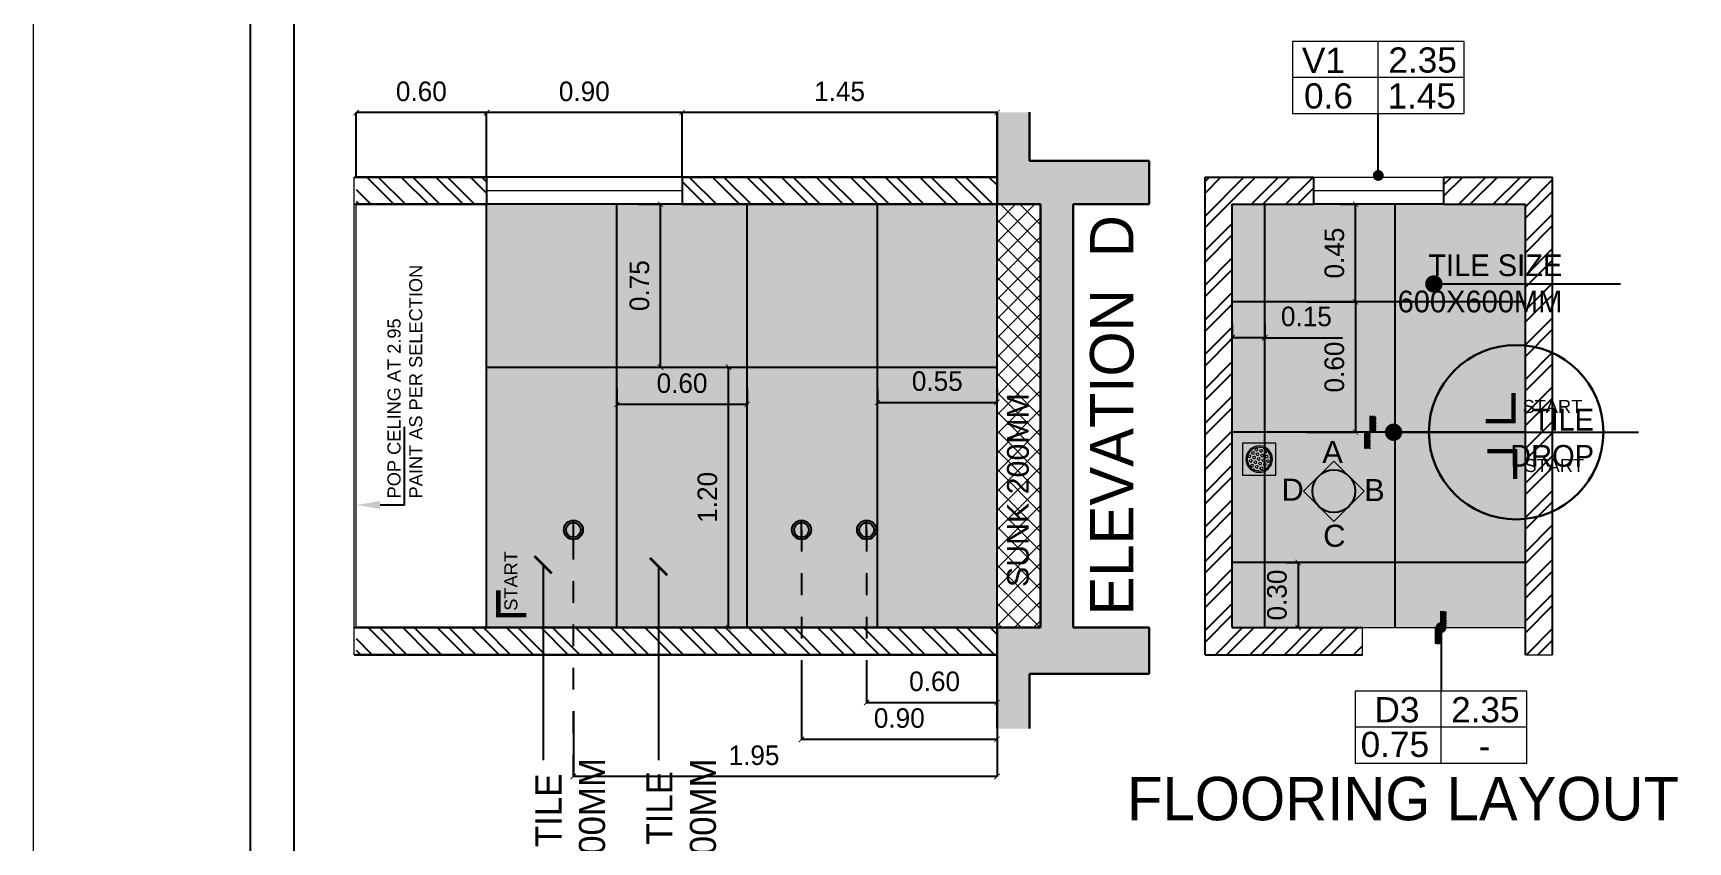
# Model space of a CAD drawing. Header units: metres. Extents: x 494 to 1845, y -666 to 1061.
# Drawn here: x 1814.2 to 1821.82, y 221.24 to 224.97 of the extents above; entities that cross this region are included whole.
import ezdxf
from ezdxf import colors
from ezdxf.entities.mleader import LeaderData, LeaderLine
from ezdxf.math import Vec2, Vec3

# ---------------------------------------------------------------- set-up
doc = ezdxf.new("R2010")
doc.units = ezdxf.units.M
doc.header["$MEASUREMENT"] = 0
doc.linetypes.add('1', pattern=[0])
doc.linetypes.add('DOT2', pattern=[0.125, 0, -0.125])
doc.layers.get('Defpoints').update_dxf_attribs({"color": 12})
for name, color, linetype, lineweight in [('.', 7, 'Continuous', 5), ('01 WALL', 7, 'Continuous', 25), ('10 furniture', 8, 'Continuous', 13), ('ARCHITECTURAL COMMENTS', 2, 'Continuous', 30), ('DIMENSION', 8, 'Continuous', 5), ('SUNK', 7, 'Continuous', 13), ('toilet', 8, 'Continuous', 0), ('VDA - FALSE CEILING', 7, 'Continuous', 5), ('VDA-Col-slab', 1, 'Continuous', 30), ('VDA-DOOR', 23, 'Continuous', 5), ('VDA-DW TAGS', 4, 'Continuous', 9), ('VDA-ELEV LINES', 8, 'Continuous', 9), ('VDA-WALL', 250, 'Continuous', 25), ('VDA-WINDOW', 5, 'Continuous', 9), ('VDA_DARK TILES', 8, 'Continuous', 9), ('VDA_LIGHT TILES', 254, 'Continuous', 5)]:
    doc.layers.add(name, color=color, linetype=linetype, lineweight=lineweight)
for name, color, linetype in [('A-TAGS', 210, 'Continuous'), ('Flooring', 250, 'Continuous'), ('PLUMBING', 7, 'Continuous'), ('SHEET', 7, 'Continuous'), ('TILE DROP', 180, '1'), ('TOILET FIXTURES', 8, 'Continuous'), ('VDA-DIM', 252, '1'), ('VDA-TEXT', 250, '1'), ('VDA-WALL BELOW', 8, 'Continuous'), ('VDA-WALL HATCH', 252, 'Continuous'), ('VDA_TILES', 152, '1')]:
    doc.layers.add(name, color=color, linetype=linetype)
doc.styles.add('0.2', font='arial.ttf', dxfattribs={"height": 0.2})
doc.styles.add('arial', font='arial.ttf', dxfattribs={"height": 0.3})
doc.styles.add('RS', font='GOTHIC.TTF')
doc.styles.get("Standard").update_dxf_attribs({"font": 'arial.ttf'})
doc.dimstyles.new('SMALL', dxfattribs={"dimtxt": 0.16, "dimasz": 0.05, "dimexe": 0, "dimexo": 0, "dimgap": 0.05, "dimtad": 0, "dimdec": 1, "dimzin": 0, "dimdsep": 46, "dimtxsty": 'RS', "dimblk": 'ARCHTICK', "dimcen": 2.5, "dimclrd": 256, "dimclre": 256, "dimclrt": 5, "dimadec": 0, "dimazin": 0, "dimtfac": 1, "dimtofl": 0, "dimtmove": 0, "dimatfit": 3, "dimldrblk": 'ARCHTICK', "dimfxl": 0, "dimtolj": 1, "dimtzin": 0, "dimarcsym": 0})
doc.dimstyles.new('SMALL-1', dxfattribs={"dimtxt": 0.16, "dimasz": 0.035, "dimexe": 0, "dimexo": 0.1, "dimgap": 0.05, "dimtad": 1, "dimzin": 0, "dimdsep": 46, "dimtxsty": 'RS', "dimblk": 'DOT', "dimcen": 2.5, "dimclrd": 256, "dimclre": 256, "dimclrt": 5, "dimadec": 0, "dimazin": 0, "dimtfac": 1, "dimtdec": 3, "dimtofl": 0, "dimtmove": 0, "dimatfit": 3, "dimfxl": 0, "dimtolj": 1, "dimtzin": 0, "dimarcsym": 0})
doc.dimstyles.get("Standard").update_dxf_attribs({"dimtxt": 0.18, "dimasz": 0.18, "dimexe": 0.18, "dimexo": 0.0625, "dimgap": 0.09, "dimtad": 0, "dimtih": 1, "dimtoh": 1, "dimdec": 4, "dimzin": 0, "dimdsep": 46, "dimtxsty": 'Standard', "dimcen": 0.09, "dimadec": 0, "dimazin": 0, "dimtfac": 1, "dimtdec": 4, "dimtofl": 0, "dimtmove": 0, "dimatfit": 3, "dimfxl": 0, "dimtolj": 1, "dimtzin": 0, "dimarcsym": 0})
pattern_1 = [(45, (385.13757, -160.43723), (-0.079549513, 0.079549513), []), (45, (385.1906, -160.43723), (-0.079549513, 0.079549513), [])]
pattern_2 = [(135, (-4e-16, 0.375), (-0.00441942, -0.00441942), [])]
pattern_3 = [(135, (2184.61622, -1020.0974), (-0.079549513, -0.079549513), []), (135, (2184.61622, -1020.04436), (-0.079549513, -0.079549513), [])]

# ---------------------------------------------------------------- blocks, each defined once
blk = doc.blocks.new('V1')
at = {"layer": 'VDA-DW TAGS'}
for p, q in [((1525.346, 322.8255), (1525.346, 323.1564)), ((1525.7407, 322.9909), (1524.951, 322.9909))]:
    blk.add_line(p, q, dxfattribs=at)
blk.add_lwpolyline([(1525.7407, 323.1564), (1524.951, 323.1564), (1524.951, 322.8255), (1525.7407, 322.8255)], close=True, dxfattribs=at)
at = {"layer": 'VDA-DW TAGS', "char_height": 0.11598, "attachment_point": 8, "style": 'arial'}
for s, insert, width in [('V1', (1525.0936, 323.0116), 0.282293), ('2.35', (1525.5501, 323.0116), 0.282293), ('0.6', (1525.1168, 322.8462), 0.27584), ('1.45', (1525.5462, 322.8462), 0.366174)]:
    blk.add_mtext(s, dxfattribs=dict(at, insert=insert, width=width))
blk = doc.blocks.new('_Dot')
at = {"color": 0, "linetype": 'ByBlock', "lineweight": -2}
blk.add_line((-0.5, 0), (-1, 0), dxfattribs=at)
at = {"color": 0, "linetype": 'ByBlock', "const_width": 0.5}
blk.add_lwpolyline([(-0.25, 0, 1), (0.25, 0, 1)], format="xyb", close=True, dxfattribs=at)
blk = doc.blocks.new('D3 F')
at = {"layer": 'VDA-DW TAGS'}
for p, q in [((1526.9357, 319.9002), (1526.9357, 320.2311)), ((1527.3304, 320.0657), (1526.5407, 320.0657))]:
    blk.add_line(p, q, dxfattribs=at)
blk.add_lwpolyline([(1527.3304, 320.2311), (1526.5407, 320.2311), (1526.5407, 319.9002), (1527.3304, 319.9002)], close=True, dxfattribs=at)
at = {"layer": 'VDA-DW TAGS', "attachment_point": 8, "style": 'arial'}
for s, insert, char_height, width in [('D3', (1526.733, 320.0863), 0.11598, 0.282293), ('2.35', (1527.1398, 320.0863), 0.11598, 0.282293), ('0.75', (1526.7235, 319.9266), 0.11598, 0.27584), ('-', (1527.1359, 319.9209), 0.116, 0.366174)]:
    blk.add_mtext(s, dxfattribs=dict(at, insert=insert, char_height=char_height, width=width))
blk = doc.blocks.new('TT-level diff-flat-14')
at = {"layer": 'TILE DROP'}
h = blk.add_hatch(dxfattribs=at)
h.set_pattern_fill('ANSI31', color=256, scale=0.05, angle=90, style=0)
h.set_pattern_definition(pattern_2)
h.paths.add_polyline_path([(-0.075, 0.025), (-0.075, 0), (0, 0), (0, 0.025)])
h = blk.add_hatch(dxfattribs=at)
h.set_pattern_fill('ANSI31', color=256, scale=0.05, angle=90, style=0)
h.set_pattern_definition(pattern_2)
h.paths.add_polyline_path([(0, 0), (0, -0.025), (0.075, -0.025), (0.075, 0)])
for points in [[(0, 0), (-0.075, 0)], [(0.075, -0.025), (0, -0.025), (0, 0), (-0.075, 0)]]:
    blk.add_lwpolyline(points, dxfattribs=at)
blk = doc.blocks.new('4545')
at = {"layer": '.'}
h = blk.add_hatch(color=256, dxfattribs=at)
h.dxf.hatch_style = 1
h.paths.add_polyline_path([(35508.49, -1448.68), (35510.41, -1446.77), (35512.33, -1448.68, 0.414214), (35508.49, -1448.68)])
h.paths.add_polyline_path([(35508.49, -1452.51, 0.414214), (35512.33, -1452.51), (35510.41, -1454.43), (35508.49, -1452.51)])
h.paths.add_polyline_path([(35506.58, -1450.6), (35508.49, -1448.68, 0.414214), (35508.49, -1452.51)])
h.paths.add_polyline_path([(35512.33, -1448.68), (35514.24, -1450.6), (35512.33, -1452.51, 0.198912), (35513.12, -1450.6, 0.198912)])
blk.add_circle((35510.41, -1450.6), 2.71)
at = {"layer": 'Flooring', "lineweight": -2}
for p, q in [((35510.41, -1446.77), (35506.58, -1450.6)), ((35514.24, -1450.6), (35510.41, -1446.77)), ((35506.58, -1450.6), (35510.41, -1454.43)), ((35510.41, -1454.43), (35514.24, -1450.6))]:
    blk.add_line(p, q, dxfattribs=at)
at = {"layer": 'A-TAGS', "color": 0, "ltscale": 5, "char_height": 2.8, "attachment_point": 2, "style": 'arial'}
for s, insert, width in [('{\\T0.9;D}', (35505.05, -1449, 12.17), 2.4002), ('{\\T0.9;B}', (35515.42, -1449.05, 12.17), 2.0754), ('{\\T0.9;C}', (35510.33, -1454.84, 12.17), 2.7249)]:
    blk.add_mtext(s, dxfattribs=dict(at, insert=insert, width=width))
at = {"layer": 'toilet', "color": 0, "lineweight": 5, "insert": (35510.12, -1444.22, 12.17), "char_height": 2.8, "width": 2.8332, "attachment_point": 2, "style": 'arial'}
blk.add_mtext('{\\T0.9;A}', dxfattribs=at)
blk = doc.blocks.new('_ArchTick')
at = {"color": 0, "linetype": 'ByBlock', "const_width": 0.15}
blk.add_lwpolyline([(-0.5, -0.5), (0.5, 0.5)], dxfattribs=at)
blk = doc.blocks.new('*D957')
at = {"layer": 'Defpoints', "color": 0}
for p in [(1816.2875, 224.6021), (1816.2875, 223.8256), (1817.1875, 223.8256)]:
    blk.add_point(p, dxfattribs=at)
at = {"layer": 'VDA-DIM', "lineweight": -2}
for p, q in [((1816.2875, 224.3021), (1816.2875, 224.6021)), ((1817.1875, 224.6021), (1816.2875, 224.6021)), ((1817.1875, 224.3021), (1817.1875, 224.6021))]:
    blk.add_line(p, q, dxfattribs=at)
at = {"layer": 'VDA-DIM', "lineweight": -2, "xscale": 0.025, "yscale": 0.025, "zscale": 0.025, "rotation": 180}
blk.add_blockref('_ArchTick', (1816.2875, 224.6021), dxfattribs=at)
at = {"layer": 'VDA-DIM', "lineweight": -2, "xscale": 0.025, "yscale": 0.025, "zscale": 0.025}
blk.add_blockref('_ArchTick', (1817.1875, 224.6021), dxfattribs=at)
at = {"layer": 'VDA-DIM', "color": 5, "insert": (1816.7375, 224.6994), "char_height": 0.09, "attachment_point": 5, "style": 'RS'}
blk.add_mtext('\\A1;0.90', dxfattribs=at)
blk = doc.blocks.new('*D958')
at = {"layer": 'Defpoints', "color": 0}
for p in [(1817.1875, 224.6021), (1817.1875, 224.3256), (1818.6375, 224.3256)]:
    blk.add_point(p, dxfattribs=at)
at = {"layer": 'VDA-DIM', "lineweight": -2}
for p, q in [((1817.1875, 224.4256), (1817.1875, 224.6021)), ((1818.6375, 224.6021), (1817.1875, 224.6021)), ((1818.6375, 224.4256), (1818.6375, 224.6021))]:
    blk.add_line(p, q, dxfattribs=at)
at = {"layer": 'VDA-DIM', "lineweight": -2, "xscale": 0.025, "yscale": 0.025, "zscale": 0.025, "rotation": 180}
blk.add_blockref('_ArchTick', (1817.1875, 224.6021), dxfattribs=at)
at = {"layer": 'VDA-DIM', "lineweight": -2, "xscale": 0.025, "yscale": 0.025, "zscale": 0.025}
blk.add_blockref('_ArchTick', (1818.6375, 224.6021), dxfattribs=at)
at = {"layer": 'VDA-DIM', "color": 5, "insert": (1817.9125, 224.6994), "char_height": 0.09, "attachment_point": 5, "style": 'RS'}
blk.add_mtext('\\A1;1.45', dxfattribs=at)
blk = doc.blocks.new('*D959')
at = {"layer": 'Defpoints', "color": 0}
for p in [(1815.6875, 224.6021), (1816.2875, 224.3256), (1815.6875, 224.2006)]:
    blk.add_point(p, dxfattribs=at)
at = {"layer": 'VDA-DIM', "lineweight": -2}
for p, q in [((1815.6875, 224.3021), (1815.6875, 224.6021)), ((1816.2875, 224.6021), (1815.6875, 224.6021)), ((1816.2875, 224.4256), (1816.2875, 224.6021))]:
    blk.add_line(p, q, dxfattribs=at)
at = {"layer": 'VDA-DIM', "lineweight": -2, "xscale": 0.025, "yscale": 0.025, "zscale": 0.025, "rotation": 180}
blk.add_blockref('_ArchTick', (1815.6875, 224.6021), dxfattribs=at)
at = {"layer": 'VDA-DIM', "lineweight": -2, "xscale": 0.025, "yscale": 0.025, "zscale": 0.025}
blk.add_blockref('_ArchTick', (1816.2875, 224.6021), dxfattribs=at)
at = {"layer": 'VDA-DIM', "color": 5, "insert": (1815.9875, 224.6994), "char_height": 0.09, "attachment_point": 5, "style": 'RS'}
blk.add_mtext('\\A1;0.60', dxfattribs=at)
blk = doc.blocks.new('*D960')
at = {"layer": 'Defpoints', "color": 0}
for p in [(1816.8875, 224.1799), (1817.0889, 224.1799), (1816.8875, 223.4299)]:
    blk.add_point(p, dxfattribs=at)
at = {"layer": 'VDA-DIM', "lineweight": -2}
for p, q in [((1816.9875, 224.1799), (1817.0889, 224.1799)), ((1817.0889, 223.4299), (1817.0889, 224.1799)), ((1816.9875, 223.4299), (1817.0889, 223.4299))]:
    blk.add_line(p, q, dxfattribs=at)
at = {"layer": 'VDA-DIM', "lineweight": -2, "xscale": 0.025, "yscale": 0.025, "zscale": 0.025}
for p, rotation in [((1817.0889, 224.1799), 90), ((1817.0889, 223.4299), 270)]:
    blk.add_blockref('_ArchTick', p, dxfattribs=dict(at, rotation=rotation))
at = {"layer": 'VDA-DIM', "color": 5, "insert": (1816.9917, 223.8049), "char_height": 0.09, "attachment_point": 5, "rotation": 90, "style": 'RS'}
blk.add_mtext('\\A1;0.75', dxfattribs=at)
blk = doc.blocks.new('*D961')
at = {"layer": 'Defpoints', "color": 0}
for p in [(1817.4017, 223.4299), (1817.4875, 223.4299), (1817.4875, 222.2299)]:
    blk.add_point(p, dxfattribs=at)
at = {"layer": 'VDA-DIM', "lineweight": -2}
for p, q in [((1817.4017, 223.4299), (1817.4017, 223.4299)), ((1817.4017, 222.2299), (1817.4017, 223.4299)), ((1817.4017, 222.2299), (1817.4017, 222.2299))]:
    blk.add_line(p, q, dxfattribs=at)
at = {"layer": 'VDA-DIM', "lineweight": -2, "xscale": 0.025, "yscale": 0.025, "zscale": 0.025}
for p, rotation in [((1817.4017, 223.4299), 90), ((1817.4017, 222.2299), 270)]:
    blk.add_blockref('_ArchTick', p, dxfattribs=dict(at, rotation=rotation))
at = {"layer": 'VDA-DIM', "color": 5, "insert": (1817.3045, 222.8299), "char_height": 0.09, "attachment_point": 5, "rotation": 90, "style": 'RS'}
blk.add_mtext('\\A1;1.20', dxfattribs=at)
blk = doc.blocks.new('*D962')
at = {"layer": 'Defpoints', "color": 0}
for p in [(1818.0875, 223.4299), (1818.6375, 223.4299), (1818.6375, 223.2674)]:
    blk.add_point(p, dxfattribs=at)
at = {"layer": 'VDA-DIM', "lineweight": -2}
for p, q in [((1818.0875, 223.3299), (1818.0875, 223.2674)), ((1818.6375, 223.3299), (1818.6375, 223.2674)), ((1818.0875, 223.2674), (1818.6375, 223.2674))]:
    blk.add_line(p, q, dxfattribs=at)
at = {"layer": 'VDA-DIM', "lineweight": -2, "xscale": 0.025, "yscale": 0.025, "zscale": 0.025, "rotation": 180}
blk.add_blockref('_ArchTick', (1818.0875, 223.2674), dxfattribs=at)
at = {"layer": 'VDA-DIM', "lineweight": -2, "xscale": 0.025, "yscale": 0.025, "zscale": 0.025}
blk.add_blockref('_ArchTick', (1818.6375, 223.2674), dxfattribs=at)
at = {"layer": 'VDA-DIM', "color": 5, "insert": (1818.3625, 223.3647), "char_height": 0.09, "attachment_point": 5, "style": 'RS'}
blk.add_mtext('\\A1;0.55', dxfattribs=at)
blk = doc.blocks.new('*D963')
at = {"layer": 'Defpoints', "color": 0}
for p in [(1816.8875, 223.4299), (1817.4875, 223.4299), (1816.8875, 223.2579)]:
    blk.add_point(p, dxfattribs=at)
at = {"layer": 'VDA-DIM', "lineweight": -2}
for p, q in [((1816.8875, 223.3299), (1816.8875, 223.2579)), ((1817.4875, 223.3299), (1817.4875, 223.2579)), ((1817.4875, 223.2579), (1816.8875, 223.2579))]:
    blk.add_line(p, q, dxfattribs=at)
at = {"layer": 'VDA-DIM', "lineweight": -2, "xscale": 0.025, "yscale": 0.025, "zscale": 0.025, "rotation": 180}
blk.add_blockref('_ArchTick', (1816.8875, 223.2579), dxfattribs=at)
at = {"layer": 'VDA-DIM', "lineweight": -2, "xscale": 0.025, "yscale": 0.025, "zscale": 0.025}
blk.add_blockref('_ArchTick', (1817.4875, 223.2579), dxfattribs=at)
at = {"layer": 'VDA-DIM', "color": 5, "insert": (1817.1875, 223.3552), "char_height": 0.09, "attachment_point": 5, "style": 'RS'}
blk.add_mtext('\\A1;0.60', dxfattribs=at)
blk = doc.blocks.new('SHOWER')
at = {"layer": 'PLUMBING', "color": 251, "ltscale": 5}
for p, q in [((8560.6279, -3518.8234, 0), (8560.6279, -3518.9115, 0)), ((8560.9279, -3518.8234, 0), (8560.9279, -3518.9115, 0)), ((8561.9779, -3518.8234, 0), (8561.9779, -3518.9115, 0))]:
    blk.add_line(p, q, dxfattribs=at)
for centre, radius in [((8560.6279, -3518.8675, 0), 0.044), ((8560.9279, -3518.8675, 0), 0.044), ((8561.9779, -3518.8675, 0), 0.044), ((8560.6279, -3518.8675, 0), 0.034), ((8560.9279, -3518.8675, 0), 0.034), ((8561.9779, -3518.8675, 0), 0.034)]:
    blk.add_circle(centre, radius, dxfattribs=at)
blk = doc.blocks.new('*D971')
at = {"layer": 'Defpoints', "color": 0}
for p in [(1817.7373, 224.1799), (1818.6375, 224.1799), (1818.6375, 221.7154)]:
    blk.add_point(p, dxfattribs=at)
at = {"layer": 'VDA-DIM', "lineweight": -2}
for p, q in [((1817.7373, 222.0154), (1817.7373, 221.7154)), ((1818.6375, 222.0154), (1818.6375, 221.7154)), ((1817.7373, 221.7154), (1818.6375, 221.7154))]:
    blk.add_line(p, q, dxfattribs=at)
at = {"layer": 'VDA-DIM', "lineweight": -2, "xscale": 0.025, "yscale": 0.025, "zscale": 0.025, "rotation": 180}
blk.add_blockref('_ArchTick', (1817.7373, 221.7154), dxfattribs=at)
at = {"layer": 'VDA-DIM', "lineweight": -2, "xscale": 0.025, "yscale": 0.025, "zscale": 0.025}
blk.add_blockref('_ArchTick', (1818.6375, 221.7154), dxfattribs=at)
at = {"layer": 'VDA-DIM', "color": 5, "insert": (1818.1874, 221.8127), "char_height": 0.09, "attachment_point": 5, "style": 'RS'}
blk.add_mtext('\\A1;0.90', dxfattribs=at)
blk = doc.blocks.new('*D972')
at = {"layer": 'Defpoints', "color": 0}
for p in [(1818.0373, 222.1049), (1818.6375, 222.1049), (1818.6375, 221.8847)]:
    blk.add_point(p, dxfattribs=at)
at = {"layer": 'VDA-DIM', "lineweight": -2}
for p, q in [((1818.0373, 222.0049), (1818.0373, 221.8847)), ((1818.6375, 222.0049), (1818.6375, 221.8847)), ((1818.0373, 221.8847), (1818.6375, 221.8847))]:
    blk.add_line(p, q, dxfattribs=at)
at = {"layer": 'VDA-DIM', "lineweight": -2, "xscale": 0.025, "yscale": 0.025, "zscale": 0.025, "rotation": 180}
blk.add_blockref('_ArchTick', (1818.0373, 221.8847), dxfattribs=at)
at = {"layer": 'VDA-DIM', "lineweight": -2, "xscale": 0.025, "yscale": 0.025, "zscale": 0.025}
blk.add_blockref('_ArchTick', (1818.6375, 221.8847), dxfattribs=at)
at = {"layer": 'VDA-DIM', "color": 5, "insert": (1818.3499, 221.982), "char_height": 0.09, "attachment_point": 5, "style": 'RS'}
blk.add_mtext('\\A1;0.60', dxfattribs=at)
blk = doc.blocks.new('*D973')
at = {"layer": 'Defpoints', "color": 0}
for p in [(1816.6873, 224.1799), (1818.6375, 224.1799), (1816.6873, 221.5443)]:
    blk.add_point(p, dxfattribs=at)
at = {"layer": 'VDA-DIM', "lineweight": -2}
for p, q in [((1816.6873, 221.8443), (1816.6873, 221.5443)), ((1818.6375, 221.8443), (1818.6375, 221.5443)), ((1818.6375, 221.5443), (1816.6873, 221.5443))]:
    blk.add_line(p, q, dxfattribs=at)
at = {"layer": 'VDA-DIM', "lineweight": -2, "xscale": 0.025, "yscale": 0.025, "zscale": 0.025, "rotation": 180}
blk.add_blockref('_ArchTick', (1816.6873, 221.5443), dxfattribs=at)
at = {"layer": 'VDA-DIM', "lineweight": -2, "xscale": 0.025, "yscale": 0.025, "zscale": 0.025}
blk.add_blockref('_ArchTick', (1818.6375, 221.5443), dxfattribs=at)
at = {"layer": 'VDA-DIM', "color": 5, "insert": (1817.5188, 221.6415), "char_height": 0.09, "attachment_point": 5, "style": 'RS'}
blk.add_mtext('\\A1;1.95', dxfattribs=at)
blk = doc.blocks.new('MULTI TRAP')
at = {"layer": '10 furniture'}
for p, q in [((75, 75), (-75, 75)), ((-75, 75), (-75, -75)), ((-55, 0.4), (-54.4, 0.6)), ((-54.4, 0.6), (-49.9, -3.9)), ((-48.6, 25.8), (-47.9, 25.1)), ((-47.9, 25.1), (-41.7, 26.7)), ((-46.7, 8.3), (-45, 14.5)), ((-46.7, 8.3), (-42.2, 3.8)), ((-45, 14.5), (-38.9, 16.1)), ((-42.3, 35.1), (-40.1, 32.9)), ((-42.2, 3.8), (-36, 5.5)), ((-41.7, 26.7), (-40.1, 32.9)), ((-38.9, 16.1), (-34.4, 11.6)), ((-36, 5.5), (-34.4, 11.6)), ((-34.5, 42.8), (-32.3, 40.6)), ((-32.3, 40.6), (-26.2, 42.3)), ((-31.1, 23.9), (-29.5, 30)), ((-31.1, 23.9), (-26.6, 19.4)), ((-29.5, 30), (-23.3, 31.7)), ((-26.6, 19.4), (-20.5, 21)), ((-26.2, 42.3), (-24.5, 48.4)), ((-25.4, 2.6), (-23.8, 8.8)), ((-25.4, 2.6), (-20.9, -1.8)), ((-25.1, 49), (-24.5, 48.4)), ((-23.8, 8.8), (-17.6, 10.4)), ((-23.3, 31.7), (-18.8, 27.2)), ((-20.5, 21), (-18.8, 27.2)), ((-17.6, 10.4), (-13.1, 5.9)), ((-15.6, 39.4), (-13.9, 45.6)), ((-15.6, 39.4), (-11.1, 35)), ((-14.8, -0.2), (-13.1, 5.9)), ((-13.9, 45.6), (-7.8, 47.2)), ((-11.1, 35), (-4.9, 36.6)), ((-9.9, 18.2), (-8.2, 24.3)), ((-9.9, 18.2), (-5.4, 13.7)), ((-8.2, 24.3), (-2.1, 26)), ((-7.8, 47.2), (-3.3, 42.7)), ((-5.4, 13.7), (0.8, 15.4)), ((-4.9, 36.6), (-3.3, 42.7)), ((-4.2, -3), (-2.5, 3.1)), ((-2.5, 3.1), (3.6, 4.7)), ((-2.1, 26), (2.4, 21.5)), ((0, 55), (4.5, 50.5)), ((0.8, 15.4), (2.4, 21.5)), ((3.6, 4.7), (8.1, 0.2)), ((4.5, 50.5), (10.6, 52.2)), ((5.7, 33.8), (7.3, 39.9)), ((5.7, 33.8), (10.2, 29.3)), ((6.5, -5.9), (8.1, 0.2)), ((7.3, 39.9), (13.5, 41.5)), ((10.2, 29.3), (16.3, 30.9)), ((10.6, 52.2), (11.1, 53.9)), ((11.4, 12.5), (13, 18.6)), ((11.4, 12.5), (15.9, 8)), ((13, 18.6), (19.2, 20.3)), ((13.5, 41.5), (18, 37)), ((15.9, 8), (22, 9.7)), ((16.3, 30.9), (18, 37)), ((19.2, 20.3), (23.7, 15.8)), ((21.2, 49.3), (21.6, 50.6)), ((21.2, 49.3), (25.7, 44.8)), ((22, 9.7), (23.7, 15.8)), ((25.7, 44.8), (30.2, 46)), ((26.9, 28.1), (28.6, 34.2)), ((26.9, 28.1), (31.4, 23.6)), ((28.6, 34.2), (34.7, 35.8)), ((31.4, 23.6), (37.6, 25.2)), ((32.6, 6.8), (34.3, 12.9)), ((32.6, 6.8), (37.1, 2.3)), ((34.3, 12.9), (40.4, 14.6)), ((34.7, 35.8), (39.2, 31.3)), ((37.1, 2.3), (43.3, 4)), ((37.6, 25.2), (39.2, 31.3)), ((40.4, 14.6), (44.9, 10.1)), ((43.3, 4), (44.9, 10.1)), ((48.2, 22.4), (48.9, 25.1)), ((48.2, 22.4), (51.6, 18.9)), ((53.9, 1.1), (54.8, 4.6)), ((53.9, 1.1), (55, 0)), ((75, -75), (75, 75)), ((-75, -75), (75, -75)), ((-54, -10.7), (-51.6, -10.1)), ((-51.6, -10.1), (-49.9, -3.9)), ((-50.7, -21.2), (-48.7, -20.7)), ((-48.7, -20.7), (-44.3, -25.2)), ((-45.7, -30.6), (-44.3, -25.2)), ((-41, -12.9), (-39.3, -6.8)), ((-41, -12.9), (-36.5, -17.4)), ((-39.3, -6.8), (-33.2, -5.1)), ((-36.5, -17.4), (-30.3, -15.8)), ((-35.3, -34.2), (-33.6, -28)), ((-35.3, -34.2), (-30.8, -38.6)), ((-33.6, -28), (-27.5, -26.4)), ((-33.2, -5.1), (-28.7, -9.6)), ((-30.8, -38.6), (-24.7, -37)), ((-30.3, -15.8), (-28.7, -9.6)), ((-27.5, -26.4), (-23, -30.9)), ((-25.6, -48.7), (-21.8, -47.6)), ((-24.7, -37), (-23, -30.9)), ((-21.8, -47.6), (-17.3, -52.1)), ((-20.9, -1.8), (-14.8, -0.2)), ((-19.7, -18.6), (-18.1, -12.5)), ((-19.7, -18.6), (-15.2, -23.1)), ((-18.1, -12.5), (-11.9, -10.8)), ((-17.3, -52.2), (-17.3, -52.1)), ((-15.2, -23.1), (-9.1, -21.5)), ((-14, -39.9), (-12.4, -33.7)), ((-14, -39.9), (-9.5, -44.3)), ((-12.4, -33.7), (-6.3, -32.1)), ((-11.9, -10.8), (-7.5, -15.3)), ((-9.5, -44.3), (-3.4, -42.7)), ((-9.1, -21.5), (-7.5, -15.3)), ((-6.3, -32.1), (-1.8, -36.6)), ((-5.7, -54.7), (-0.6, -53.3)), ((-4.2, -3), (0.3, -7.5)), ((-3.4, -42.7), (-1.8, -36.6)), ((-0.6, -53.3), (1.1, -55)), ((0.3, -7.5), (6.5, -5.9)), ((1.5, -24.3), (3.2, -18.2)), ((1.5, -24.3), (6, -28.8)), ((3.2, -18.2), (9.3, -16.5)), ((6, -28.8), (12.1, -27.1)), ((7.2, -45.5), (8.9, -39.4)), ((7.2, -45.5), (11.7, -50)), ((8.9, -39.4), (15, -37.8)), ((9.3, -16.5), (13.8, -21)), ((11.7, -50), (17.8, -48.4)), ((12.1, -27.1), (13.8, -21)), ((15, -37.8), (19.5, -42.3)), ((17.1, -8.7), (18.7, -2.6)), ((17.1, -8.7), (21.6, -13.2)), ((17.8, -48.4), (19.5, -42.3)), ((18.7, -2.6), (24.9, -1)), ((21.6, -13.2), (27.7, -11.6)), ((22.8, -30), (24.4, -23.9)), ((22.8, -30), (27.3, -34.5)), ((24.4, -23.9), (30.6, -22.2)), ((24.9, -1), (29.3, -5.5)), ((27.3, -34.5), (33.4, -32.8)), ((27.7, -11.6), (29.3, -5.5)), ((29.8, -46.2), (30.1, -45.1)), ((30.1, -45.1), (32.3, -44.5)), ((30.6, -22.2), (35, -26.7)), ((33.4, -32.8), (35, -26.7)), ((38.3, -14.4), (40, -8.3)), ((38.3, -14.4), (42.8, -18.9)), ((40, -8.3), (46.1, -6.7)), ((42.8, -18.9), (49, -17.3)), ((45.2, -31.4), (45.7, -29.5)), ((45.7, -29.5), (46.5, -29.3)), ((46.1, -6.7), (50.6, -11.1)), ((49, -17.3), (50.6, -11.1))]:
    blk.add_line(p, q, dxfattribs=at)
for radius in [61, 55]:
    blk.add_circle((0, 0), radius, dxfattribs=at)
blk = doc.blocks.new('*D1046')
at = {"layer": 'Defpoints', "color": 0}
for p in [(1819.9622, 223.7299), (1819.9622, 223.1299), (1820.2878, 223.1299)]:
    blk.add_point(p, dxfattribs=at)
at = {"layer": 'VDA-DIM', "lineweight": -2}
for p, q in [((1820.0622, 223.7299), (1820.2878, 223.7299)), ((1820.2878, 223.7299), (1820.2878, 223.1299)), ((1820.0622, 223.1299), (1820.2878, 223.1299))]:
    blk.add_line(p, q, dxfattribs=at)
at = {"layer": 'VDA-DIM', "lineweight": -2, "xscale": 0.025, "yscale": 0.025, "zscale": 0.025}
for p, rotation in [((1820.2878, 223.7299), 90), ((1820.2878, 223.1299), 270)]:
    blk.add_blockref('_ArchTick', p, dxfattribs=dict(at, rotation=rotation))
at = {"layer": 'VDA-DIM', "color": 5, "insert": (1820.1905, 223.4299), "char_height": 0.09, "attachment_point": 5, "rotation": 90, "style": 'RS'}
blk.add_mtext('\\A1;0.60', dxfattribs=at)
blk = doc.blocks.new('*D1047')
at = {"layer": 'Defpoints', "color": 0}
for p in [(1819.7198, 223.7299), (1819.8698, 223.7299), (1819.7198, 223.5652)]:
    blk.add_point(p, dxfattribs=at)
at = {"layer": 'VDA-DIM', "lineweight": -2}
for p, q in [((1819.7198, 223.6299), (1819.7198, 223.5652)), ((1819.8698, 223.6299), (1819.8698, 223.5652)), ((1819.8698, 223.5652), (1819.7198, 223.5652)), ((1819.8698, 223.5652), (1820.2283, 223.5652))]:
    blk.add_line(p, q, dxfattribs=at)
at = {"layer": 'VDA-DIM', "lineweight": -2, "xscale": 0.025, "yscale": 0.025, "zscale": 0.025, "rotation": 180}
blk.add_blockref('_ArchTick', (1819.7198, 223.5652), dxfattribs=at)
at = {"layer": 'VDA-DIM', "lineweight": -2, "xscale": 0.025, "yscale": 0.025, "zscale": 0.025}
blk.add_blockref('_ArchTick', (1819.8698, 223.5652), dxfattribs=at)
at = {"layer": 'VDA-DIM', "color": 5, "insert": (1820.0615, 223.6625), "char_height": 0.09, "attachment_point": 5, "style": 'RS'}
blk.add_mtext('\\A1;0.15', dxfattribs=at)
blk = doc.blocks.new('*D1048')
at = {"layer": 'Defpoints', "color": 0}
for p in [(1820.1163, 224.1799), (1820.2878, 224.1799), (1820.2878, 223.7299)]:
    blk.add_point(p, dxfattribs=at)
at = {"layer": 'VDA-DIM', "lineweight": -2}
for p, q in [((1820.2163, 224.1799), (1820.2878, 224.1799)), ((1820.2878, 223.7299), (1820.2878, 224.1799)), ((1820.1878, 223.7299), (1820.2878, 223.7299))]:
    blk.add_line(p, q, dxfattribs=at)
at = {"layer": 'VDA-DIM', "lineweight": -2, "xscale": 0.025, "yscale": 0.025, "zscale": 0.025}
for p, rotation in [((1820.2878, 224.1799), 90), ((1820.2878, 223.7299), 270)]:
    blk.add_blockref('_ArchTick', p, dxfattribs=dict(at, rotation=rotation))
at = {"layer": 'VDA-DIM', "color": 5, "insert": (1820.1905, 223.9549), "char_height": 0.09, "attachment_point": 5, "rotation": 90, "style": 'RS'}
blk.add_mtext('\\A1;0.45', dxfattribs=at)
blk = doc.blocks.new('*D1049')
at = {"layer": 'Defpoints', "color": 0}
for p in [(1819.8698, 222.5299), (1819.8698, 222.2299), (1820.0236, 222.2299)]:
    blk.add_point(p, dxfattribs=at)
at = {"layer": 'VDA-DIM', "lineweight": -2}
for p, q in [((1819.9698, 222.5299), (1820.0236, 222.5299)), ((1820.0236, 222.5299), (1820.0236, 222.2299)), ((1819.9698, 222.2299), (1820.0236, 222.2299))]:
    blk.add_line(p, q, dxfattribs=at)
at = {"layer": 'VDA-DIM', "lineweight": -2, "xscale": 0.025, "yscale": 0.025, "zscale": 0.025}
for p, rotation in [((1820.0236, 222.5299), 90), ((1820.0236, 222.2299), 270)]:
    blk.add_blockref('_ArchTick', p, dxfattribs=dict(at, rotation=rotation))
at = {"layer": 'VDA-DIM', "color": 5, "insert": (1819.9264, 222.3799), "char_height": 0.09, "attachment_point": 5, "rotation": 90, "style": 'RS'}
blk.add_mtext('\\A1;0.30', dxfattribs=at)

msp = doc.modelspace()

# ---------------------------------------------------------------- hatches: boundary and pattern name
at = {"layer": '01 WALL', "lineweight": 30, "true_color": 0xfcf1d4}
h = msp.add_hatch(color=7, dxfattribs=at)
h.dxf.hatch_style = 1
h.paths.add_polyline_path([(1819.7198, 224.1799), (1819.7198, 222.2299), (1821.0698, 222.2299), (1821.0698, 224.1799)])
at = {"layer": 'SUNK'}
h = msp.add_hatch(dxfattribs=at)
h.set_pattern_fill('ANSI37', color=43, scale=0.5, angle=180)
h.set_pattern_definition([(225, (2184.616224, -1020.0974), (0.0441941738, -0.0441941738), []), (315, (2184.616224, -1020.0974), (0.0441941738, 0.0441941738), [])])
h.paths.add_polyline_path([(1818.8375, 222.2299), (1818.6375, 222.2299), (1818.6375, 224.1799), (1818.8375, 224.1799)])
at = {"layer": 'VDA-WALL HATCH'}
h = msp.add_hatch(color=8, dxfattribs=at)
h.dxf.hatch_style = 1
h.paths.add_polyline_path([(1818.6375, 221.7645), (1818.7485, 221.7645), (1818.7875, 221.7645), (1818.7875, 222.0174), (1819.3375, 222.0174), (1819.3375, 222.2299), (1818.9875, 222.2299), (1818.9875, 224.1799), (1819.3375, 224.1799), (1819.3375, 224.3799), (1818.7875, 224.3799), (1818.7875, 224.6037), (1818.6375, 224.6037), (1818.6375, 224.1799), (1818.8375, 224.1799), (1818.8375, 222.2299), (1818.6375, 222.2299)])
h = msp.add_hatch(dxfattribs=at)
h.set_pattern_fill('ANSI32', color=256, scale=0.3, angle=90)
h.set_pattern_definition(pattern_3)
h.paths.add_polyline_path([(1815.6875, 224.3049), (1815.6875, 224.1799), (1816.2875, 224.1799), (1816.2875, 224.3049)])
h = msp.add_hatch(dxfattribs=at)
h.set_pattern_fill('ANSI32', color=256, scale=0.3, angle=90)
h.set_pattern_definition(pattern_3)
h.paths.add_polyline_path([(1818.6375, 224.3049), (1817.1875, 224.3049), (1817.1875, 224.1799), (1818.6375, 224.1799)])
h = msp.add_hatch(dxfattribs=at)
h.set_pattern_fill('ANSI32', color=256, scale=0.3)
h.set_pattern_definition(pattern_1)
h.paths.add_polyline_path([(1820.3198, 222.1049), (1820.3198, 222.2299), (1819.7198, 222.2299), (1819.7198, 224.1799), (1820.0948, 224.1799), (1820.0948, 224.3048), (1820.0889, 224.3048), (1819.5948, 224.3049), (1819.5948, 222.1049)])
h = msp.add_hatch(dxfattribs=at)
h.set_pattern_fill('ANSI32', color=256, scale=0.3)
h.set_pattern_definition(pattern_1)
h.paths.add_polyline_path([(1821.1948, 224.3049), (1820.6948, 224.3049), (1820.6948, 224.1799), (1821.0698, 224.1799), (1821.0698, 222.1049), (1821.1948, 222.1049)])
h = msp.add_hatch(dxfattribs=at)
h.set_pattern_fill('ANSI32', color=256, scale=0.3, angle=90)
h.set_pattern_definition(pattern_3)
h.paths.add_polyline_path([(1815.6875, 222.2299), (1815.6875, 222.1049), (1818.6375, 222.1049), (1818.6375, 222.2299)])
at = {"layer": 'VDA_DARK TILES', "lineweight": 25, "true_color": 0x939598}
h = msp.add_hatch(color=252, dxfattribs=at)
h.dxf.hatch_style = 1
h.paths.add_polyline_path([(1816.2875, 222.2299), (1816.8875, 222.2299), (1816.8875, 223.4299), (1816.2875, 223.4299)])
h.paths.add_polyline_path([(1816.8875, 223.4299), (1816.8875, 224.1799), (1816.2875, 224.1799), (1816.2875, 223.4299)])
h = msp.add_hatch(color=252, dxfattribs=at)
h.dxf.hatch_style = 1
h.paths.add_polyline_path([(1818.0875, 222.2299), (1818.0875, 223.4299), (1817.4875, 223.4299), (1817.4875, 222.2299)])
h.paths.add_polyline_path([(1818.0875, 223.4299), (1818.0875, 224.1799), (1817.4875, 224.1799), (1817.4875, 223.4299)])
at = {"layer": 'VDA_LIGHT TILES', "true_color": 0xe3e3e3}
h = msp.add_hatch(color=254, dxfattribs=at)
h.dxf.hatch_style = 1
h.paths.add_polyline_path([(1817.1875, 222.2299), (1817.4875, 222.2299), (1817.4875, 223.4299), (1816.8875, 223.4299), (1816.8875, 222.2299)])
h.paths.add_polyline_path([(1817.4875, 223.4299), (1817.4875, 224.1799), (1816.8875, 224.1799), (1816.8875, 223.4299)])
h = msp.add_hatch(color=254, dxfattribs=at)
h.dxf.hatch_style = 1
h.paths.add_polyline_path([(1818.6375, 222.2299), (1818.6375, 223.4299), (1818.0875, 223.4299), (1818.0875, 222.2299)])
h.paths.add_polyline_path([(1818.6375, 223.4299), (1818.6375, 224.1799), (1818.0875, 224.1799), (1818.0875, 223.4299)])

# ---------------------------------------------------------------- linework, layer by layer
for p, q in [((1818.6375, 224.3049), (1815.6875, 224.3049)), ((1818.6375, 224.1799), (1815.6875, 224.1799)), ((1818.6375, 222.2299), (1815.6875, 222.2299)), ((1818.6375, 222.1049), (1815.6875, 222.1049))]:
    msp.add_line(p, q)
at = {"color": 251, "linetype": 'DOT2', "ltscale": 0.1}
for p, q in [((1816.6873, 221.5443), (1816.6873, 222.6799)), ((1817.7373, 222.6799), (1817.7373, 221.7154)), ((1818.0373, 222.6799), (1818.0373, 221.8847))]:
    msp.add_line(p, q, dxfattribs=at)
at = {"layer": '01 WALL', "color": 23, "const_width": 0.02}
for points in [[(1821.0149, 223.3101), (1821.0149, 223.1814), (1820.8861, 223.1814)], [(1821.0232, 222.9141), (1821.0232, 223.0427), (1820.8944, 223.0427)], [(1816.3418, 222.4016), (1816.3418, 222.2873), (1816.4706, 222.2873)]]:
    msp.add_lwpolyline(points, dxfattribs=at)
at = {"layer": 'ARCHITECTURAL COMMENTS'}
msp.add_circle((1821.0269, 223.1299), 0.4015, dxfattribs=at)
at = {"layer": 'DIMENSION', "color": 6}
msp.add_line((1814.2002, 309.0934), (1814.2002, 141.9928), dxfattribs=at)
at = {"layer": 'SHEET'}
for points in [[(1826.4591, 231.6492), (1815.2002, 231.6492), (1815.2002, 215.7259), (1826.4591, 215.7259)], [(1826.2591, 231.4492), (1815.4002, 231.4492), (1815.4002, 215.9259), (1826.2591, 215.9259)]]:
    msp.add_lwpolyline(points, close=True, dxfattribs=at)
at = {"layer": 'TILE DROP'}
msp.add_line((1821.0698, 223.1299), (1819.7198, 223.1299), dxfattribs=at)
at = {"layer": 'VDA - FALSE CEILING', "color": 18, "lineweight": 20}
for p, q in [((1815.6775, 222.1049), (1815.6775, 224.3049)), ((1815.6875, 222.2299), (1815.6875, 224.1799))]:
    msp.add_line(p, q, dxfattribs=at)
at = {"layer": 'VDA-Col-slab'}
for p, q in [((1818.6375, 224.6037), (1818.6375, 224.1799)), ((1818.7875, 224.6037), (1818.7875, 224.3799)), ((1818.7875, 224.3799), (1819.3375, 224.3799)), ((1819.3375, 224.3799), (1819.3375, 224.1799)), ((1818.8375, 224.1799), (1818.6375, 224.1799)), ((1818.8375, 224.1799), (1818.8375, 222.2299)), ((1818.9875, 224.1799), (1818.9875, 222.2299)), ((1818.9875, 224.1799), (1819.3375, 224.1799)), ((1818.6375, 222.2299), (1818.6375, 221.7645)), ((1818.8375, 222.2299), (1818.6375, 222.2299)), ((1819.3375, 222.2299), (1818.9875, 222.2299)), ((1819.3375, 222.2299), (1819.3375, 222.0174)), ((1818.7875, 222.0174), (1818.7875, 221.7645)), ((1818.7875, 222.0174), (1819.3375, 222.0174))]:
    msp.add_line(p, q, dxfattribs=at)
at = {"layer": 'VDA-Col-slab', "color": 18, "lineweight": -3, "true_color": 0x000000}
msp.add_line((1818.6375, 222.2299), (1818.6375, 224.1799), dxfattribs=at)
at = {"layer": 'VDA-DOOR'}
msp.add_line((1820.3198, 222.2299), (1821.0698, 222.2299), dxfattribs=at)
at = {"layer": 'VDA-ELEV LINES'}
for p, q in [((1817.1875, 224.3049), (1816.2875, 224.3049)), ((1820.0889, 224.3048), (1820.6948, 224.3048)), ((1816.2875, 224.1799), (1817.1875, 224.1799))]:
    msp.add_line(p, q, dxfattribs=at)
at = {"layer": 'VDA-WALL'}
for p, q in [((1815.6775, 224.3049), (1816.2875, 224.3049)), ((1816.2875, 224.3049), (1816.2875, 224.1799)), ((1817.1875, 224.3049), (1818.6375, 224.3049)), ((1817.1875, 224.3049), (1817.1875, 224.1799)), ((1819.5948, 224.3049), (1820.0948, 224.3049)), ((1819.5948, 222.1049), (1819.5948, 224.3049)), ((1820.0948, 224.3049), (1820.0948, 224.1799)), ((1820.6948, 224.3049), (1821.1948, 224.3049)), ((1820.6948, 224.1799), (1820.6948, 224.3049)), ((1821.1948, 222.1049), (1821.1948, 224.3049)), ((1815.6775, 224.1799), (1816.2875, 224.1799)), ((1817.1875, 224.1799), (1818.6375, 224.1799)), ((1819.7198, 224.1799), (1820.0948, 224.1799)), ((1819.7198, 222.2299), (1819.7198, 224.1799)), ((1820.6948, 224.1799), (1821.0698, 224.1799)), ((1821.0698, 222.1049), (1821.0698, 224.1799)), ((1815.6775, 222.2299), (1818.6375, 222.2299)), ((1819.7198, 222.2299), (1820.3198, 222.2299)), ((1815.6775, 222.1049), (1818.6375, 222.1049)), ((1819.5948, 222.1049), (1820.3198, 222.1049))]:
    msp.add_line(p, q, dxfattribs=at)
at = {"layer": 'VDA-WALL', "color": 18, "lineweight": 20, "true_color": 0x000000}
for p, q in [((1820.3198, 222.1049), (1820.3198, 222.2299)), ((1821.0698, 222.1049), (1821.1948, 222.1049))]:
    msp.add_line(p, q, dxfattribs=at)
at = {"layer": 'VDA-WALL BELOW'}
msp.add_line((1820.6948, 224.1799), (1820.0948, 224.1799), dxfattribs=at)
at = {"layer": 'VDA-WINDOW'}
for p, q in [((1817.1875, 224.2424), (1816.2875, 224.2424)), ((1820.6948, 224.2424), (1820.0948, 224.2424))]:
    msp.add_line(p, q, dxfattribs=at)
at = {"layer": 'VDA_TILES', "color": 0}
for p, q in [((1816.2875, 222.2299), (1816.2875, 224.1799)), ((1816.8875, 222.2299), (1816.8875, 224.1799)), ((1817.4875, 222.2299), (1817.4875, 224.1799)), ((1818.0875, 222.2299), (1818.0875, 224.1799)), ((1821.0698, 222.2299), (1821.0698, 224.1799)), ((1816.2875, 223.4299), (1818.6375, 223.4299))]:
    msp.add_line(p, q, dxfattribs=at)
at = {"layer": 'VDA_TILES'}
for p, q in [((1819.8698, 222.2299), (1819.8698, 224.1799)), ((1820.4698, 222.2299), (1820.4698, 224.1799)), ((1821.0698, 223.7299), (1819.7198, 223.7299)), ((1821.0698, 223.1299), (1819.7198, 223.1299)), ((1821.0698, 222.5299), (1819.7198, 222.5299))]:
    msp.add_line(p, q, dxfattribs=at)

# ---------------------------------------------------------------- block references
at = {"lineweight": 5, "xscale": 0.0363621869544943, "yscale": 0.0363621869544943, "zscale": 0.0363621869544943}
msp.add_blockref('4545', (528.9517, 275.605), dxfattribs=at)
at = {"layer": 'TILE DROP', "rotation": 270.0000000000001}
for p in [(1820.357, 223.1299), (1820.6816, 222.2299)]:
    msp.add_blockref('TT-level diff-flat-14', p, dxfattribs=at)
at = {"layer": 'TOILET FIXTURES', "color": 252, "xscale": -0.001004725458628685, "yscale": 0.001004725458628685, "zscale": 0.001004725458628685, "rotation": 270}
msp.add_blockref('MULTI TRAP', (1819.8442, 223.0056), dxfattribs=at)
at = {"layer": 'TOILET FIXTURES', "color": 1, "rotation": 180}
msp.add_blockref('SHOWER', (10378.6652, -3296.1876), dxfattribs=at)
at = {"layer": 'VDA-DW TAGS'}
for name, p in [('V1', (295.0464, -98.227)), ('D3 F', (293.7455, -98.294))]:
    msp.add_blockref(name, p, dxfattribs=at)

# ---------------------------------------------------------------- texts
at = {"layer": 'VDA-TEXT', "rotation": 90}
for s, insert, char_height, width, attachment_point, style in [('{\\fCentury Gothic|b0|i0|c0|p34;ELEVATION  D}', (1819.0656, 223.2079), 0.2, 2.207254, 2, '0.2'), ('POP CELING AT 2.95\\PPAINT AS PER SELECTION', (1815.8316, 222.8251), 0.06, 1.314504061156185e-11, 1, 'arial'), ('\\pi0.43168;SUNK 200MM', (1818.6835, 223.3095), 0.1, 1.314504061156185e-11, 3, 'arial'), ('{\\fCentury Gothic|b0|i0|c0|p34;DARK TILE \\P1200x600MM}', (1816.5128, 221.1432), 0.12, 1.394661, 2, '0.2'), ('{\\fCentury Gothic|b0|i0|c0|p34;LIGHT TILE \\P1200x600MM', (1817.0235, 221.1412), 0.12, 1.394661, 2, '0.2')]:
    msp.add_mtext(s, dxfattribs=dict(at, insert=insert, char_height=char_height, width=width, attachment_point=attachment_point, style=style))
at = {"layer": 'VDA-TEXT'}
for s, insert, char_height, width, attachment_point, style in [('\\pi0.78674;{\\fCentury Gothic|b0|i0|c0|p34; TILE SIZE }\\P\\pi0.77736;{\\fCentury Gothic|b0|i0|c0|p34;600X600MM }\\P\\pi0.78674;{\\fCentury Gothic|b0|i0|c0|p34;}\\P\\pi0.78674;{\\fCentury Gothic|b0|i0|c0|p34; }', (1821.2397, 223.9487), 0.1, 1.314504061156185e-11, 3, 'arial'), ('\\pi0.37152;{\\fCentury Gothic|b0|i0|c0|p34; TILE }\\P\\pi0.35935;{\\fCentury Gothic|b0|i0|c0|p34;DROP}\\P\\pi0.37152;{\\fCentury Gothic|b0|i0|c0|p34; }', (1821.3857, 223.2377), 0.1, 1.314504061156185e-11, 3, 'arial'), ('{\\fCentury Gothic|b0|i0|c0|p34;FLOORING LAYOUT}', (1820.5063, 221.5424), 0.2, 3.711644, 2, '0.2')]:
    msp.add_mtext(s, dxfattribs=dict(at, insert=insert, char_height=char_height, width=width, attachment_point=attachment_point, style=style))
at = {"layer": 'VDA-TEXT', "color": 7, "char_height": 0.06, "width": 0.951781, "style": 'arial'}
for insert, attachment_point in [((1821.3314, 223.2785), 3), ((1821.3397, 222.9456), 9)]:
    msp.add_mtext('START  ', dxfattribs=dict(at, insert=insert, attachment_point=attachment_point))
at = {"layer": 'VDA-TEXT', "color": 7, "insert": (1816.4304, 221.9701), "char_height": 0.06, "width": 0.951781, "attachment_point": 7, "rotation": 90, "style": 'arial'}
msp.add_mtext('\\pi0.33747;START ', dxfattribs=at)

# ---------------------------------------------------------------- dimensions: what is measured, and where the dimension line sits
at = {"layer": 'VDA-DIM'}
for base, p1, p2, angle, picture, middle in [((1815.6875, 224.6021), (1816.2875, 224.3256), (1815.6875, 224.2006), 180, '*D959', (1815.9875, 224.6994)), ((1816.2875, 224.6021), (1817.1875, 223.8256), (1816.2875, 223.8256), 180, '*D957', (1816.7375, 224.6994)), ((1817.1875, 224.6021), (1818.6375, 224.3256), (1817.1875, 224.3256), 180, '*D958', (1817.9125, 224.6994)), ((1817.0889, 224.1799), (1816.8875, 223.4299), (1816.8875, 224.1799), 90, '*D960', (1816.9917, 223.8049)), ((1820.2878, 224.1799), (1820.2878, 223.7299), (1820.1163, 224.1799), 90, '*D1048', (1820.1905, 223.9549)), ((1820.2878, 223.1299), (1819.9622, 223.7299), (1819.9622, 223.1299), 90, '*D1046', (1820.1905, 223.4299)), ((1816.8875, 223.2579), (1817.4875, 223.4299), (1816.8875, 223.4299), 180, '*D963', (1817.1875, 223.3552)), ((1817.4017, 223.4299), (1817.4875, 222.2299), (1817.4875, 223.4299), 90, '*D961', (1817.3045, 222.8299)), ((1818.6375, 223.2674), (1818.0875, 223.4299), (1818.6375, 223.4299), 180, '*D962', (1818.3625, 223.3647))]:
    dim = msp.add_linear_dim(base=base, p1=p1, p2=p2, angle=angle, dimstyle='SMALL-1', override={"dimtxt": 0.09, "dimasz": 0.025, "dimblk": 'ArchTick'}, dxfattribs=at)
    dim.commit()
    dim.dimension.update_dxf_attribs({"geometry": picture, "text_midpoint": middle})
for base, p1, p2, angle, picture, middle in [((1816.6873, 221.5443), (1818.6375, 224.1799), (1816.6873, 224.1799), 180, '*D973', (1817.5188, 221.5443)), ((1818.6375, 221.7154), (1817.7373, 224.1799), (1818.6375, 224.1799), 180, '*D971', (1818.1874, 221.7154)), ((1820.0236, 222.2299), (1819.8698, 222.5299), (1819.8698, 222.2299), 90, '*D1049', (1820.0236, 222.3799)), ((1818.6375, 221.8847), (1818.0373, 222.1049), (1818.6375, 222.1049), 180, '*D972', (1818.3499, 221.8847))]:
    dim = msp.add_linear_dim(base=base, p1=p1, p2=p2, angle=angle, dimstyle='SMALL-1', override={"dimtxt": 0.09, "dimasz": 0.025, "dimblk": 'ArchTick'}, dxfattribs=at)
    dim.commit()
    dim.dimension.update_dxf_attribs({"geometry": picture, "text_midpoint": middle, "dimtype": 160})
dim = msp.add_linear_dim(base=(1819.7198, 223.5652), p1=(1819.8698, 223.7299), p2=(1819.7198, 223.7299), dimstyle='SMALL-1', override={"dimtxt": 0.09, "dimasz": 0.025, "dimblk": 'ArchTick'}, dxfattribs=at)
dim.commit()
dim.dimension.update_dxf_attribs({"geometry": '*D1047', "text_midpoint": (1820.0615, 223.5652), "dimtype": 160})

# ---------------------------------------------------------------- leaders
at = {"layer": 'VDA-DW TAGS'}
for points in [[(1820.3923, 224.3125), (1820.3923, 224.5985)], [(1820.6813, 222.2299, 0.0001), (1820.6812, 221.9372, 0.0001)]]:
    msp.add_leader(points, dimstyle='SMALL-1', override={"dimasz": 0.05, "dimclrd": 4, "dimldrblk": 'Dot'}, dxfattribs=at)
at = {"layer": 'VDA-TEXT'}
for points in [[(1820.6483, 223.8127), (1821.5078, 223.8127)], [(1820.4629, 223.1299), (1821.5908, 223.1299)]]:
    msp.add_leader(points, dimstyle='Standard', override={"dimtxt": 0.15, "dimasz": 0.08, "dimgap": 0.09, "dimtad": 0, "dimdec": 3, "dimse1": 1, "dimse2": 1, "dimclrd": 256, "dimclrt": 256, "dimtdec": 3, "dimldrblk": 'Dot', "dimfxl": 0.3, "dimfxlon": 1}, dxfattribs=at)
at = {"layer": 'VDA-TEXT', "color": 1}
for points in [[(1816.5484, 222.5195, -0.0041), (1816.5484, 222.1117, -0.0041), (1816.5484, 221.6187, -0.0041)], [(1817.0794, 222.5113, -0.0013), (1817.0794, 221.6187, -0.0013)]]:
    msp.add_leader(points, dimstyle='SMALL', override={"dimasz": 0.08, "dimfxl": 0.3, "dimarcsym": 1}, dxfattribs=at)
at = {"layer": 'VDA-TEXT', "color": 252}
ml = msp.add_multileader_mtext('Standard', dxfattribs=at)
ml.set_content('', color=252)
ml.set_leader_properties()
ml.build(insert=Vec2(0, 0))
ml.multileader.update_dxf_attribs({"dogleg_length": 0.36, "arrow_head_size": 0.11})
ctx = ml.context
ctx.base_point, ctx.char_height, ctx.arrow_head_size, ctx.landing_gap_size, ctx.plane_origin, ctx.plane_x_axis, ctx.plane_y_axis = Vec3(1815.9099, 223.1547), 0.18, 0.11, 0.09, Vec3(1815.6875, 222.7947), Vec3(0, 1), Vec3(-1, 0)
notes = []
notes.append((ctx, [(0, (1, 1, 0), (1815.9099, 222.7947), (0, 1), 0.36, [(0, [(1815.6875, 222.7947)], 0, [])])]))
ctx.mtext.insert, ctx.mtext.text_direction, ctx.mtext.rotation, ctx.mtext.flow_direction = Vec3(1815.8199, 223.2447), Vec3(0, 1), 1.570796, 5
for ctx, leaders in notes:
    for number, flags, end, landing, length, lines in leaders:
        leader = LeaderData()
        leader.index, (leader.has_last_leader_line, leader.has_dogleg_vector, leader.attachment_direction) = number, flags
        leader.last_leader_point, leader.dogleg_vector, leader.dogleg_length = Vec3(end), Vec3(landing), length
        for number, points, colour, breaks in lines:
            line = LeaderLine()
            line.index, line.vertices, line.color, line.breaks = number, Vec3.list(points), colors.encode_raw_color(colour), breaks
            leader.lines.append(line)
        ctx.leaders.append(leader)

doc.saveas('drawing.dxf')
